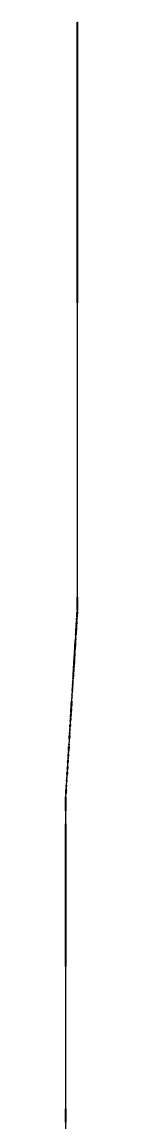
# Model space of a CAD drawing. Header units: metres. Extents: x 2 to 41.4, y 0.9 to 39.
# Drawn here: x 32.453 to 32.476, y 25.721 to 27.809 of the extents above; entities that cross this region are included whole.
import ezdxf

# ---------------------------------------------------------------- set-up
doc = ezdxf.new("R2010")
doc.units = ezdxf.units.M
doc.layers.add('BSA_MATERIAL_SECTION', color=7, linetype='Continuous')

msp = doc.modelspace()

# ---------------------------------------------------------------- linework, layer by layer
at = {"layer": 'BSA_MATERIAL_SECTION'}
for p, q in [((32.4747, 27.2755), (32.4747, 27.8089)), ((32.4747, 27.8089), (32.4751, 27.8089)), ((32.4755, 27.8089), (32.4751, 27.8089)), ((32.4755, 27.8089), (32.4755, 27.2755)), ((32.4747, 27.2755), (32.4747, 26.7421)), ((32.4755, 26.7421), (32.4755, 27.2755)), ((32.4747, 26.7421), (32.4747, 26.7171)), ((32.4747, 26.7421), (32.4751, 26.7421)), ((32.4751, 26.7421), (32.4747, 26.7421)), ((32.4755, 26.7421), (32.4751, 26.7421)), ((32.4751, 26.7421), (32.4755, 26.7421)), ((32.4755, 26.7171), (32.4755, 26.7421)), ((32.4747, 26.6921), (32.4747, 26.7171)), ((32.4755, 26.7171), (32.4755, 26.6921)), ((32.4743, 26.6855), (32.4746, 26.6898)), ((32.4747, 26.6921), (32.4746, 26.6898)), ((32.4754, 26.6898), (32.4751, 26.6855)), ((32.4754, 26.6898), (32.4755, 26.6921)), ((32.4731, 26.6666), (32.4733, 26.6699)), ((32.4733, 26.6699), (32.4734, 26.6715)), ((32.4735, 26.6734), (32.4734, 26.6715)), ((32.4735, 26.6734), (32.4736, 26.6749)), ((32.4736, 26.6749), (32.4737, 26.6767)), ((32.4739, 26.6789), (32.4737, 26.6767)), ((32.4739, 26.6789), (32.4741, 26.6826)), ((32.4741, 26.6699), (32.4739, 26.6666)), ((32.4742, 26.6841), (32.4741, 26.6826)), ((32.4742, 26.6715), (32.4741, 26.6699)), ((32.4742, 26.6841), (32.4743, 26.6855)), ((32.4742, 26.6715), (32.4743, 26.6734)), ((32.4744, 26.6749), (32.4743, 26.6734)), ((32.4745, 26.6767), (32.4744, 26.6749)), ((32.4745, 26.6767), (32.4747, 26.6789)), ((32.4749, 26.6826), (32.4747, 26.6789)), ((32.4749, 26.6826), (32.475, 26.6841)), ((32.4751, 26.6855), (32.475, 26.6841)), ((32.4718, 26.6455), (32.4721, 26.65)), ((32.4721, 26.65), (32.4722, 26.652)), ((32.4722, 26.6526), (32.4724, 26.6548)), ((32.4722, 26.6526), (32.4722, 26.652)), ((32.4724, 26.6558), (32.4725, 26.657)), ((32.4724, 26.6558), (32.4724, 26.6548)), ((32.4725, 26.657), (32.4727, 26.6594)), ((32.4729, 26.65), (32.4726, 26.6455)), ((32.4727, 26.6605), (32.473, 26.665)), ((32.4727, 26.6605), (32.4727, 26.6594)), ((32.473, 26.652), (32.4729, 26.65)), ((32.4731, 26.6658), (32.473, 26.6655)), ((32.473, 26.6655), (32.473, 26.665)), ((32.4732, 26.6548), (32.473, 26.6526)), ((32.473, 26.652), (32.473, 26.6526)), ((32.4731, 26.6666), (32.4731, 26.6658)), ((32.4733, 26.657), (32.4732, 26.6558)), ((32.4732, 26.6548), (32.4732, 26.6558)), ((32.4735, 26.6594), (32.4733, 26.657)), ((32.4738, 26.665), (32.4735, 26.6605)), ((32.4735, 26.6594), (32.4735, 26.6605)), ((32.4738, 26.6655), (32.4739, 26.6658)), ((32.4738, 26.665), (32.4738, 26.6655)), ((32.4739, 26.6658), (32.4739, 26.6666)), ((32.4706, 26.6265), (32.4709, 26.6316)), ((32.471, 26.6328), (32.4709, 26.6316)), ((32.471, 26.6328), (32.4713, 26.6378)), ((32.4715, 26.6408), (32.4713, 26.6384)), ((32.4713, 26.6384), (32.4713, 26.6378)), ((32.4717, 26.6316), (32.4714, 26.6265)), ((32.4717, 26.6446), (32.4715, 26.6414)), ((32.4715, 26.6411), (32.4715, 26.6414)), ((32.4715, 26.6408), (32.4715, 26.6411)), ((32.4718, 26.6451), (32.4717, 26.6446)), ((32.4717, 26.6316), (32.4718, 26.6328)), ((32.4718, 26.6455), (32.4718, 26.6451)), ((32.4721, 26.6378), (32.4718, 26.6328)), ((32.4721, 26.6384), (32.4723, 26.6408)), ((32.4721, 26.6378), (32.4721, 26.6384)), ((32.4723, 26.6414), (32.4725, 26.6446)), ((32.4723, 26.6414), (32.4723, 26.6411)), ((32.4723, 26.6411), (32.4723, 26.6408)), ((32.4725, 26.6446), (32.4726, 26.6451)), ((32.4726, 26.6451), (32.4726, 26.6455)), ((32.4693, 26.6048), (32.4694, 26.6065)), ((32.4694, 26.6065), (32.4697, 26.6117)), ((32.4698, 26.6129), (32.4697, 26.6124)), ((32.4697, 26.6124), (32.4697, 26.6117)), ((32.4698, 26.6138), (32.4702, 26.6204)), ((32.4698, 26.6138), (32.4698, 26.6132)), ((32.4698, 26.6132), (32.4698, 26.6129)), ((32.4702, 26.6065), (32.4701, 26.6048)), ((32.4703, 26.6208), (32.4702, 26.6204)), ((32.4705, 26.6117), (32.4702, 26.6065)), ((32.4703, 26.6208), (32.4705, 26.625)), ((32.4706, 26.626), (32.4705, 26.625)), ((32.4705, 26.6124), (32.4706, 26.6129)), ((32.4705, 26.6117), (32.4705, 26.6124)), ((32.4706, 26.6265), (32.4706, 26.626)), ((32.471, 26.6204), (32.4706, 26.6138)), ((32.4706, 26.6132), (32.4706, 26.6138)), ((32.4706, 26.6129), (32.4706, 26.6132)), ((32.471, 26.6204), (32.4711, 26.6208)), ((32.4713, 26.625), (32.4711, 26.6208)), ((32.4713, 26.625), (32.4714, 26.626)), ((32.4714, 26.626), (32.4714, 26.6265)), ((32.4679, 26.5826), (32.4681, 26.5861)), ((32.4682, 26.5879), (32.4681, 26.5867)), ((32.4681, 26.5867), (32.4681, 26.5861)), ((32.4682, 26.5879), (32.4687, 26.5951)), ((32.4687, 26.596), (32.4688, 26.5983)), ((32.4687, 26.596), (32.4687, 26.5951)), ((32.4689, 26.5861), (32.4687, 26.5826)), ((32.4689, 26.5987), (32.4688, 26.5983)), ((32.4689, 26.5999), (32.4692, 26.6034)), ((32.4689, 26.5987), (32.4689, 26.5999)), ((32.4689, 26.5867), (32.469, 26.5879)), ((32.4689, 26.5861), (32.4689, 26.5867)), ((32.4695, 26.5951), (32.469, 26.5879)), ((32.4693, 26.6048), (32.4692, 26.6034)), ((32.4696, 26.5983), (32.4695, 26.596)), ((32.4695, 26.5951), (32.4695, 26.596)), ((32.4696, 26.5983), (32.4697, 26.5987)), ((32.47, 26.6034), (32.4697, 26.5999)), ((32.4697, 26.5999), (32.4697, 26.5987)), ((32.47, 26.6034), (32.4701, 26.6048)), ((32.4667, 26.5645), (32.4666, 26.5622)), ((32.4668, 26.5655), (32.4667, 26.5645)), ((32.4668, 26.5655), (32.4669, 26.5667)), ((32.4669, 26.5667), (32.4673, 26.5728)), ((32.4673, 26.5742), (32.4675, 26.5769)), ((32.4673, 26.5742), (32.4673, 26.5736)), ((32.4673, 26.5736), (32.4673, 26.5731)), ((32.4673, 26.5731), (32.4673, 26.5728)), ((32.4674, 26.5622), (32.4675, 26.5645)), ((32.4675, 26.5769), (32.4678, 26.5813)), ((32.4675, 26.5645), (32.4676, 26.5655)), ((32.4677, 26.5667), (32.4676, 26.5655)), ((32.4681, 26.5728), (32.4677, 26.5667)), ((32.4679, 26.5826), (32.4678, 26.5821)), ((32.4678, 26.5821), (32.4678, 26.5813)), ((32.4683, 26.5769), (32.4681, 26.5742)), ((32.4681, 26.5736), (32.4681, 26.5742)), ((32.4681, 26.5731), (32.4681, 26.5736)), ((32.4681, 26.5728), (32.4681, 26.5731)), ((32.4686, 26.5813), (32.4683, 26.5769)), ((32.4686, 26.5821), (32.4687, 26.5826)), ((32.4686, 26.5813), (32.4686, 26.5821)), ((32.4655, 26.5439), (32.4654, 26.543)), ((32.4658, 26.5493), (32.4655, 26.5453)), ((32.4655, 26.5453), (32.4655, 26.5439)), ((32.4658, 26.5501), (32.4659, 26.551)), ((32.4658, 26.5493), (32.4658, 26.5501)), ((32.4661, 26.5543), (32.4659, 26.551)), ((32.4662, 26.5562), (32.4661, 26.5545)), ((32.4661, 26.5543), (32.4661, 26.5545)), ((32.4666, 26.562), (32.4662, 26.5565)), ((32.4662, 26.5562), (32.4662, 26.5565)), ((32.4662, 26.543), (32.4663, 26.5439)), ((32.4663, 26.5453), (32.4666, 26.5493)), ((32.4663, 26.5439), (32.4663, 26.5453)), ((32.4666, 26.5621), (32.4666, 26.5622)), ((32.4666, 26.562), (32.4666, 26.5621)), ((32.4667, 26.551), (32.4666, 26.5501)), ((32.4666, 26.5501), (32.4666, 26.5493)), ((32.4667, 26.551), (32.4669, 26.5543)), ((32.4669, 26.5545), (32.467, 26.5562)), ((32.4669, 26.5545), (32.4669, 26.5543)), ((32.467, 26.5565), (32.4674, 26.562)), ((32.467, 26.5565), (32.467, 26.5562)), ((32.4674, 26.5622), (32.4674, 26.5621)), ((32.4674, 26.5621), (32.4674, 26.562)), ((32.4644, 26.5265), (32.4641, 26.5226)), ((32.4645, 26.5281), (32.4644, 26.5269)), ((32.4644, 26.5265), (32.4644, 26.5269)), ((32.4646, 26.5306), (32.4645, 26.5281)), ((32.4646, 26.5306), (32.4647, 26.5317)), ((32.4651, 26.5386), (32.4647, 26.5317)), ((32.4649, 26.5226), (32.4652, 26.5265)), ((32.4651, 26.5386), (32.4652, 26.5396)), ((32.4653, 26.5418), (32.4652, 26.5396)), ((32.4652, 26.5269), (32.4653, 26.5281)), ((32.4652, 26.5269), (32.4652, 26.5265)), ((32.4653, 26.5418), (32.4654, 26.543)), ((32.4653, 26.5281), (32.4654, 26.5306)), ((32.4655, 26.5317), (32.4654, 26.5306)), ((32.4655, 26.5317), (32.4659, 26.5386)), ((32.466, 26.5396), (32.4659, 26.5386)), ((32.466, 26.5396), (32.4661, 26.5418)), ((32.4662, 26.543), (32.4661, 26.5418)), ((32.4628, 26.5007), (32.4629, 26.5027)), ((32.4629, 26.5027), (32.463, 26.5047)), ((32.4631, 26.5069), (32.463, 26.5047)), ((32.4632, 26.5075), (32.4631, 26.5069)), ((32.4632, 26.5075), (32.4636, 26.514)), ((32.4636, 26.5149), (32.4639, 26.5193)), ((32.4636, 26.5149), (32.4636, 26.5146)), ((32.4636, 26.5146), (32.4636, 26.5144)), ((32.4636, 26.5144), (32.4636, 26.5141)), ((32.4636, 26.5141), (32.4636, 26.514)), ((32.4637, 26.5027), (32.4636, 26.5007)), ((32.4638, 26.5047), (32.4637, 26.5027)), ((32.4638, 26.5047), (32.4639, 26.5069)), ((32.4641, 26.5224), (32.4639, 26.5193)), ((32.4639, 26.5069), (32.464, 26.5075)), ((32.4644, 26.514), (32.464, 26.5075)), ((32.4641, 26.5225), (32.4641, 26.5226)), ((32.4641, 26.5224), (32.4641, 26.5225)), ((32.4647, 26.5193), (32.4644, 26.5149)), ((32.4644, 26.5146), (32.4644, 26.5149)), ((32.4644, 26.5144), (32.4644, 26.5146)), ((32.4644, 26.5141), (32.4644, 26.5144)), ((32.4644, 26.514), (32.4644, 26.5141)), ((32.4647, 26.5193), (32.4649, 26.5224)), ((32.4649, 26.5226), (32.4649, 26.5225)), ((32.4649, 26.5225), (32.4649, 26.5224)), ((32.4615, 26.4813), (32.4614, 26.479)), ((32.4615, 26.4813), (32.4618, 26.4853)), ((32.4618, 26.4853), (32.4619, 26.4874)), ((32.462, 26.4891), (32.4619, 26.4874)), ((32.462, 26.4891), (32.4625, 26.4962)), ((32.4622, 26.479), (32.4623, 26.4813)), ((32.4626, 26.4853), (32.4623, 26.4813)), ((32.4626, 26.498), (32.4625, 26.4962)), ((32.4626, 26.498), (32.4628, 26.5007)), ((32.4627, 26.4874), (32.4626, 26.4853)), ((32.4627, 26.4874), (32.4629, 26.4898)), ((32.4632, 26.4955), (32.4629, 26.4898)), ((32.4632, 26.4955), (32.4634, 26.498)), ((32.4636, 26.5007), (32.4634, 26.498)), ((32.4603, 26.4608), (32.4602, 26.4594)), ((32.4605, 26.4646), (32.4603, 26.4608)), ((32.4609, 26.4709), (32.4605, 26.4646)), ((32.4609, 26.4709), (32.461, 26.4732)), ((32.461, 26.4732), (32.4612, 26.4754)), ((32.461, 26.4594), (32.4611, 26.4608)), ((32.4611, 26.4608), (32.4613, 26.4646)), ((32.4614, 26.479), (32.4612, 26.4754)), ((32.4613, 26.4646), (32.4617, 26.4709)), ((32.4618, 26.4732), (32.4617, 26.4709)), ((32.462, 26.4754), (32.4618, 26.4732)), ((32.462, 26.4754), (32.4622, 26.479)), ((32.4593, 26.4447), (32.4588, 26.4376)), ((32.4595, 26.4479), (32.4593, 26.4447)), ((32.4595, 26.4479), (32.4598, 26.4534)), ((32.4596, 26.4376), (32.4601, 26.4447)), ((32.4599, 26.4553), (32.4598, 26.4534)), ((32.4601, 26.4577), (32.4599, 26.4553)), ((32.4601, 26.4577), (32.4602, 26.4594)), ((32.4601, 26.4447), (32.4603, 26.4479)), ((32.4606, 26.4534), (32.4603, 26.4479)), ((32.4606, 26.4534), (32.4607, 26.4553)), ((32.4607, 26.4553), (32.4609, 26.4577)), ((32.461, 26.4594), (32.4609, 26.4577)), ((32.4574, 26.4144), (32.4576, 26.4186)), ((32.4578, 26.4215), (32.4576, 26.4186)), ((32.4579, 26.4228), (32.4578, 26.4215)), ((32.4581, 26.4261), (32.4579, 26.4228)), ((32.4581, 26.4261), (32.4585, 26.4326)), ((32.4584, 26.4186), (32.4582, 26.4144)), ((32.4584, 26.4186), (32.4586, 26.4215)), ((32.4587, 26.4366), (32.4585, 26.4326)), ((32.4586, 26.4215), (32.4587, 26.4228)), ((32.4587, 26.4366), (32.4588, 26.437)), ((32.4587, 26.4228), (32.4589, 26.4261)), ((32.4588, 26.437), (32.4588, 26.4376)), ((32.4593, 26.4326), (32.4589, 26.4261)), ((32.4593, 26.4326), (32.4595, 26.4366)), ((32.4596, 26.437), (32.4595, 26.4366)), ((32.4596, 26.4376), (32.4596, 26.437)), ((32.4564, 26.3985), (32.4562, 26.3957)), ((32.4567, 26.4037), (32.4564, 26.3985)), ((32.4567, 26.4037), (32.4569, 26.4075)), ((32.4572, 26.4111), (32.4569, 26.4075)), ((32.457, 26.3957), (32.4572, 26.3985)), ((32.4574, 26.4144), (32.4572, 26.4111)), ((32.4572, 26.3985), (32.4575, 26.4037)), ((32.4577, 26.4075), (32.4575, 26.4037)), ((32.4577, 26.4075), (32.458, 26.4111)), ((32.458, 26.4111), (32.4582, 26.4144)), ((32.4553, 26.3813), (32.4546, 26.37)), ((32.4553, 26.3813), (32.4554, 26.383)), ((32.4554, 26.383), (32.4555, 26.3844)), ((32.4554, 26.37), (32.4561, 26.3813)), ((32.456, 26.3919), (32.4555, 26.3844)), ((32.456, 26.3919), (32.4562, 26.3957)), ((32.4562, 26.383), (32.4561, 26.3813)), ((32.4563, 26.3844), (32.4562, 26.383)), ((32.4563, 26.3844), (32.4568, 26.3919)), ((32.457, 26.3957), (32.4568, 26.3919)), ((32.4538, 26.3574), (32.4535, 26.353)), ((32.4538, 26.3574), (32.454, 26.3602)), ((32.4544, 26.3675), (32.454, 26.3602)), ((32.4543, 26.353), (32.4546, 26.3574)), ((32.4544, 26.3675), (32.4546, 26.37)), ((32.4548, 26.3602), (32.4546, 26.3574)), ((32.4548, 26.3602), (32.4552, 26.3675)), ((32.4554, 26.37), (32.4552, 26.3675)), ((32.4525, 26.337), (32.4526, 26.3379)), ((32.4525, 26.337), (32.4525, 26.3366)), ((32.4525, 26.3366), (32.4525, 26.3365)), ((32.4525, 26.3366), (32.4525, 26.3366)), ((32.4525, 26.3365), (32.4525, 26.3365)), ((32.4525, 26.3115), (32.4525, 26.3365)), ((32.4527, 26.3396), (32.4526, 26.3379)), ((32.453, 26.3443), (32.4527, 26.3396)), ((32.453, 26.3443), (32.4532, 26.347)), ((32.4532, 26.347), (32.4534, 26.3502)), ((32.4534, 26.3379), (32.4533, 26.337)), ((32.4533, 26.3366), (32.4533, 26.337)), ((32.4533, 26.3366), (32.4533, 26.3366)), ((32.4533, 26.3365), (32.4533, 26.3366)), ((32.4533, 26.3365), (32.4533, 26.3115)), ((32.4533, 26.3365), (32.4533, 26.3365)), ((32.4535, 26.353), (32.4534, 26.3502)), ((32.4534, 26.3379), (32.4535, 26.3396)), ((32.4535, 26.3396), (32.4538, 26.3443)), ((32.454, 26.347), (32.4538, 26.3443)), ((32.4542, 26.3502), (32.454, 26.347)), ((32.4542, 26.3502), (32.4543, 26.353)), ((32.4525, 26.3115), (32.4525, 26.2865)), ((32.4533, 26.2865), (32.4533, 26.3115)), ((32.4529, 26.2865), (32.4525, 26.2865)), ((32.4525, 26.016), (32.4525, 26.2865)), ((32.4525, 26.2865), (32.4529, 26.2865)), ((32.4529, 26.2865), (32.4533, 26.2865)), ((32.4533, 26.2865), (32.4529, 26.2865)), ((32.4533, 26.2865), (32.4533, 26.016)), ((32.4525, 26.016), (32.4525, 25.7455)), ((32.4533, 25.7455), (32.4533, 26.016)), ((32.4525, 25.7205), (32.4525, 25.7455)), ((32.4525, 25.7455), (32.4529, 25.7455)), ((32.4529, 25.7455), (32.4525, 25.7455)), ((32.4533, 25.7455), (32.4529, 25.7455)), ((32.4529, 25.7455), (32.4533, 25.7455)), ((32.4533, 25.7455), (32.4533, 25.7205)), ((32.4525, 25.7205), (32.4525, 25.6955))]:
    msp.add_line(p, q, dxfattribs=at)

doc.saveas('drawing.dxf')
